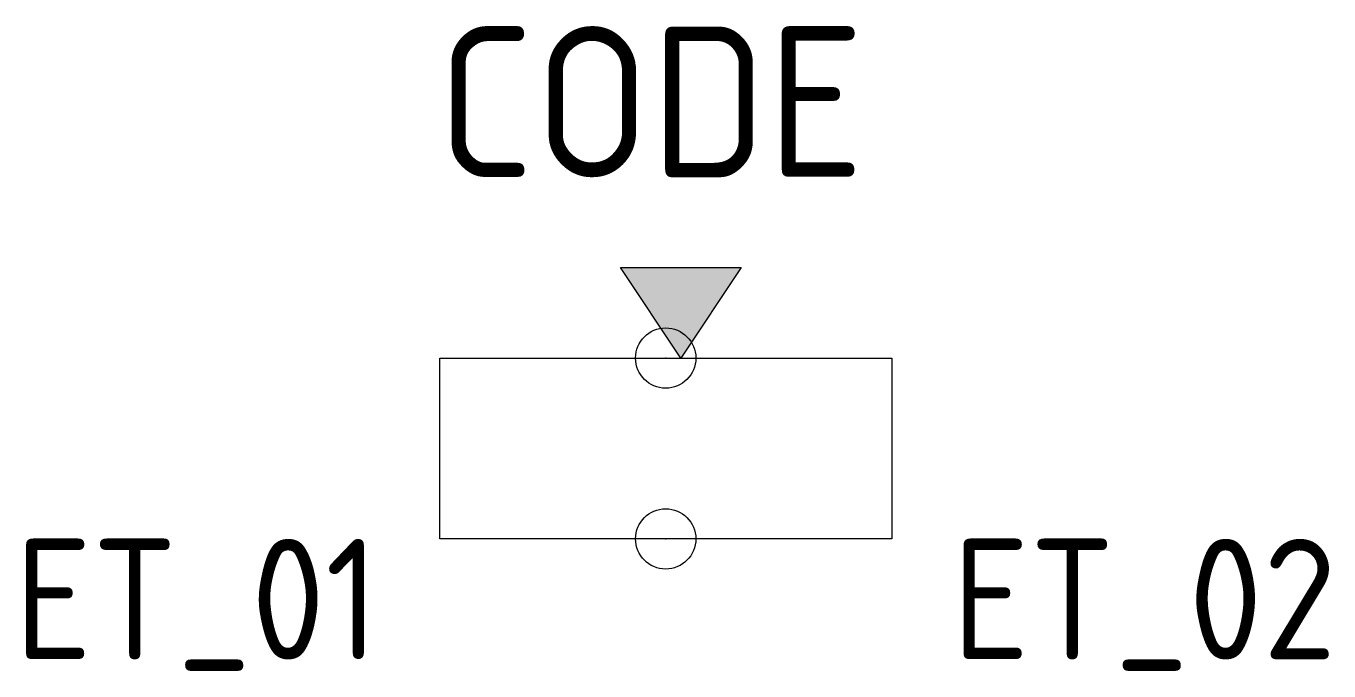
# Model space of a CAD drawing. Extents: x 304.4 to 326, y 122.8 to 133.5.
import ezdxf
from ezdxf.enums import TextEntityAlignment as Align

# ---------------------------------------------------------------- set-up
doc = ezdxf.new("R2010")
doc.units = 0
doc.header["$LTSCALE"] = 10
doc.header["$MEASUREMENT"] = 0
doc.header["$PDMODE"] = 32
doc.header["$PDSIZE"] = 1
doc.layers.get('0').update_dxf_attribs({"linetype": 'CONTINUOUS'})
for name, color, linetype in [('C', 7, 'CONTINUOUS'), ('TKST2', 2, 'CONTINUOUS'), ('TKST3', 1, 'CONTINUOUS')]:
    doc.layers.add(name, color=color, linetype=linetype)
doc.styles.get("Standard").update_dxf_attribs({"font": 'ISO8', "width": 1.2})

msp = doc.modelspace()

# ---------------------------------------------------------------- linework, layer by layer
msp.add_lwpolyline([(315.25, 128), (314.25, 129.5), (316.25, 129.5), (315.25, 128)], close=True)
msp.add_lwpolyline([(311.25, 125), (311.25, 128), (318.75, 128), (318.75, 125), (311.25, 125)])
msp.add_solid([(314.25, 129.5), (315.25, 128), (316.25, 129.5)])
at = {"layer": 'C', "color": 1}
msp.add_point((315, 128), dxfattribs=at)
at = {"layer": 'C', "color": 2}
msp.add_point((315, 125), dxfattribs=at)

# ---------------------------------------------------------------- texts
at = {"layer": 'TKST2'}
msp.add_attdef('ET_01', text='', height=2, dxfattribs=at).set_placement((310.25, 123), align=Align.RIGHT)
msp.add_attdef('ET_02', (319.75, 123), '', height=2, dxfattribs=at)
at = {"layer": 'TKST3'}
msp.add_attdef('CODE', (311.205, 131), '-R', height=2.5, dxfattribs=at)

doc.saveas('drawing.dxf')
